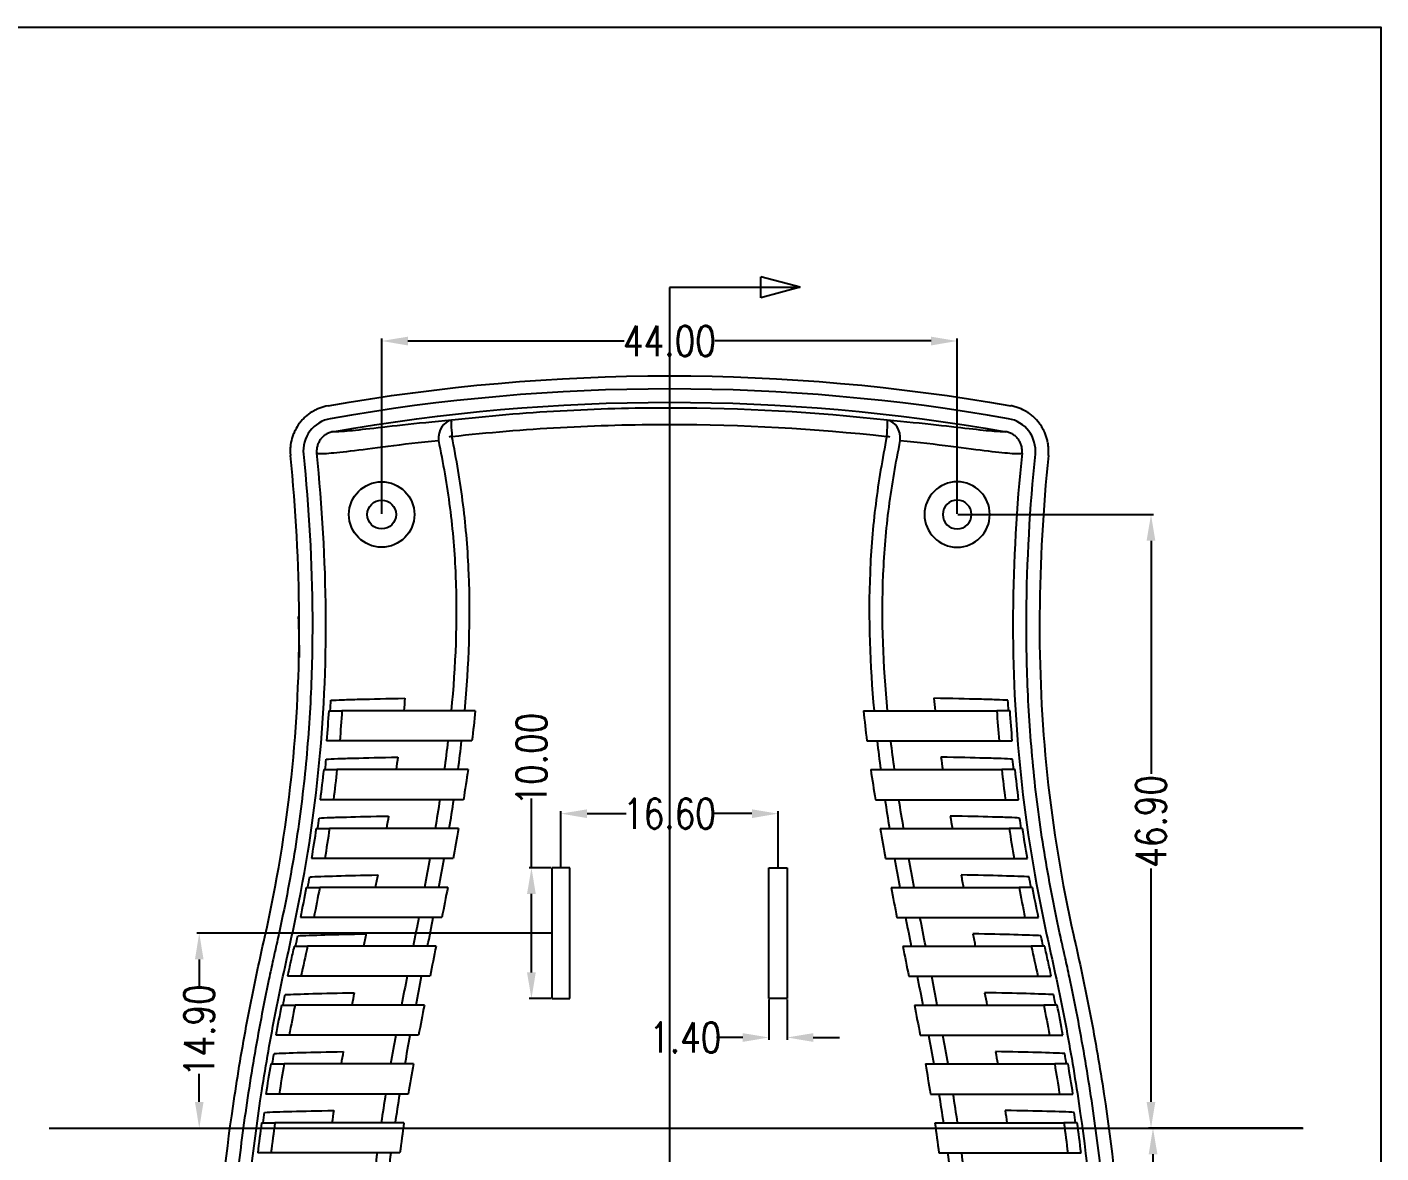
# Model space of a CAD drawing. Header units: inches. Extents: x 259 to 852, y 525 to 700.
# Drawn here: x 438 to 541.6, y 614.1 to 700.2 of the extents above; entities that cross this region are included whole.
import ezdxf
from ezdxf.lldxf.tags import DXFTag

# ---------------------------------------------------------------- set-up
doc = ezdxf.new("R2010")
doc.units = ezdxf.units.IN
doc.layers.add('13', color=7, linetype='Continuous')
doc.layers.add('9', color=7, linetype='Continuous')
doc.styles.get("Standard").update_dxf_attribs({"font": 'txt.shx', "width": 0.8})
tags = doc.linetypes.add('PHANTOM', pattern=[50.5, 18, -6.5, 6.5, -6.5, 6.5, -6.5]).pattern_tags.tags
tags[14:15] = [DXFTag(74, 4), DXFTag(75, 0), DXFTag(340, '0'), DXFTag(46, 0.0), DXFTag(50, 0.0), DXFTag(44, 0.0), DXFTag(45, 0.0)]
tags[12:13] = [DXFTag(74, 4), DXFTag(75, 0), DXFTag(340, '0'), DXFTag(46, 0.0), DXFTag(50, 0.0), DXFTag(44, 0.0), DXFTag(45, 0.0)]
tags[10:11] = [DXFTag(74, 4), DXFTag(75, 0), DXFTag(340, '0'), DXFTag(46, 0.0), DXFTag(50, 0.0), DXFTag(44, 0.0), DXFTag(45, 0.0)]
tags[8:9] = [DXFTag(74, 4), DXFTag(75, 0), DXFTag(340, '0'), DXFTag(46, 0.0), DXFTag(50, 0.0), DXFTag(44, 0.0), DXFTag(45, 0.0)]
tags[6:7] = [DXFTag(74, 4), DXFTag(75, 0), DXFTag(340, '0'), DXFTag(46, 0.0), DXFTag(50, 0.0), DXFTag(44, 0.0), DXFTag(45, 0.0)]
tags[4:5] = [DXFTag(74, 4), DXFTag(75, 0), DXFTag(340, '0'), DXFTag(46, 0.0), DXFTag(50, 0.0), DXFTag(44, 0.0), DXFTag(45, 0.0)]
doc.dimstyles.get("Standard").update_dxf_attribs({"dimtxt": 2.3, "dimasz": 2, "dimexe": 0.18, "dimexo": 0.0625, "dimgap": 0.09, "dimtad": 0, "dimzin": 0, "dimdsep": 46, "dimtxsty": 'Standard', "dimcen": 0.09, "dimclrd": 4, "dimclre": 4, "dimclrt": 3, "dimadec": 0, "dimazin": 0, "dimtfac": 1, "dimtofl": 0, "dimtmove": 0, "dimatfit": 3, "dimfxl": 0, "dimtolj": 1, "dimtzin": 0, "dimarcsym": 0})

# ---------------------------------------------------------------- blocks, each defined once
blk = doc.blocks.new('ASSORTED_DRAFT1')
at = {"color": 13}
for p, q in [((578.26, 686.87), (575.26, 687.67)), ((575.26, 686.06), (575.26, 687.67)), ((578.26, 686.87), (575.26, 686.06))]:
    blk.add_line(p, q, dxfattribs=at)
blk = doc.blocks.new('*D17')
at = {"color": 4, "lineweight": -2}
for p, q in [((465.16, 663.01), (465.16, 676.39)), ((467.16, 676.21), (483.69, 676.21)), ((507.16, 676.21), (490.62, 676.21)), ((509.16, 663.01), (509.16, 676.39))]:
    blk.add_line(p, q, dxfattribs=at)
at = {"color": 4}
for points in [[(467.16, 676.54), (467.16, 675.87), (465.16, 676.21)], [(507.16, 676.54), (507.16, 675.87), (509.16, 676.21)]]:
    blk.add_solid(points, dxfattribs=at)
at = {"layer": 'Defpoints', "color": 0}
for p in [(509.16, 676.21), (465.16, 662.94), (509.16, 662.94)]:
    blk.add_point(p, dxfattribs=at)
at = {"color": 3, "insert": (487.16, 676.21), "char_height": 2.3, "attachment_point": 5}
blk.add_mtext('\\A1;44.00', dxfattribs=at)
blk = doc.blocks.new('*D18')
at = {"color": 4, "lineweight": -2}
for p, q in [((509.22, 662.94), (524.16, 662.94)), ((523.98, 660.94), (523.98, 643.11)), ((523.98, 618.04), (523.98, 635.88)), ((535.56, 616.04), (523.8, 616.04))]:
    blk.add_line(p, q, dxfattribs=at)
at = {"color": 4}
for points in [[(523.64, 660.94), (524.31, 660.94), (523.98, 662.94)], [(523.64, 618.04), (524.31, 618.04), (523.98, 616.04)]]:
    blk.add_solid(points, dxfattribs=at)
at = {"layer": 'Defpoints', "color": 0}
for p in [(509.16, 662.94), (523.98, 616.04), (535.62, 616.04)]:
    blk.add_point(p, dxfattribs=at)
at = {"color": 3, "insert": (523.98, 639.49), "char_height": 2.3, "attachment_point": 5, "rotation": 90}
blk.add_mtext('\\A1;46.90', dxfattribs=at)
blk = doc.blocks.new('*D19')
at = {"color": 4, "lineweight": -2}
for p, q in [((531.6, 616.04), (523.95, 616.04)), ((524.13, 614.04), (524.13, 608.01)), ((524.13, 595.04), (524.13, 601.08)), ((509.22, 593.04), (524.31, 593.04))]:
    blk.add_line(p, q, dxfattribs=at)
at = {"color": 4}
for points in [[(523.8, 614.04), (524.47, 614.04), (524.13, 616.04)], [(523.8, 595.04), (524.47, 595.04), (524.13, 593.04)]]:
    blk.add_solid(points, dxfattribs=at)
at = {"layer": 'Defpoints', "color": 0}
for p in [(531.66, 616.04), (509.16, 593.04), (524.13, 593.04)]:
    blk.add_point(p, dxfattribs=at)
at = {"color": 3, "insert": (524.13, 604.54), "char_height": 2.3, "attachment_point": 5, "rotation": 90}
blk.add_mtext('\\A1;23.00', dxfattribs=at)
blk = doc.blocks.new('*D20')
at = {"color": 4, "lineweight": -2}
for p, q in [((478.09, 630.94), (451.03, 630.94)), ((451.21, 628.94), (451.21, 626.8)), ((451.21, 618.04), (451.21, 620.18)), ((439.8, 616.04), (451.39, 616.04))]:
    blk.add_line(p, q, dxfattribs=at)
at = {"color": 4}
for points in [[(450.88, 628.94), (451.54, 628.94), (451.21, 630.94)], [(450.88, 618.04), (451.54, 618.04), (451.21, 616.04)]]:
    blk.add_solid(points, dxfattribs=at)
at = {"layer": 'Defpoints', "color": 0}
for p in [(451.21, 630.94), (478.16, 630.94), (439.74, 616.04)]:
    blk.add_point(p, dxfattribs=at)
at = {"color": 3, "insert": (451.21, 623.49), "char_height": 2.3, "attachment_point": 5, "rotation": 90}
blk.add_mtext('\\A1;14.90', dxfattribs=at)
blk = doc.blocks.new('*D21')
at = {"color": 4, "lineweight": -2}
for p, q in [((476.61, 635.94), (476.61, 641.24)), ((478.09, 635.94), (476.43, 635.94)), ((476.61, 627.94), (476.61, 633.94)), ((478.09, 625.94), (476.43, 625.94))]:
    blk.add_line(p, q, dxfattribs=at)
at = {"color": 4}
for points in [[(476.27, 633.94), (476.94, 633.94), (476.61, 635.94)], [(476.27, 627.94), (476.94, 627.94), (476.61, 625.94)]]:
    blk.add_solid(points, dxfattribs=at)
at = {"layer": 'Defpoints', "color": 0}
for p in [(476.61, 635.94), (478.16, 635.94), (478.16, 625.94)]:
    blk.add_point(p, dxfattribs=at)
at = {"color": 3, "insert": (476.61, 644.24), "char_height": 2.3, "attachment_point": 5, "rotation": 90}
blk.add_mtext('\\A1;10.00', dxfattribs=at)
blk = doc.blocks.new('*D22')
at = {"color": 4, "lineweight": -2}
for p, q in [((478.86, 636.01), (478.86, 640.26)), ((480.86, 640.08), (483.85, 640.08)), ((493.46, 640.08), (490.47, 640.08)), ((495.46, 636.01), (495.46, 640.26))]:
    blk.add_line(p, q, dxfattribs=at)
at = {"color": 4}
for points in [[(480.86, 640.41), (480.86, 639.74), (478.86, 640.08)], [(493.46, 640.41), (493.46, 639.74), (495.46, 640.08)]]:
    blk.add_solid(points, dxfattribs=at)
at = {"layer": 'Defpoints', "color": 0}
for p in [(495.46, 640.08), (478.86, 635.94), (495.46, 635.94)]:
    blk.add_point(p, dxfattribs=at)
at = {"color": 3, "insert": (487.16, 640.08), "char_height": 2.3, "attachment_point": 5}
blk.add_mtext('\\A1;16.60', dxfattribs=at)
blk = doc.blocks.new('*D23')
at = {"color": 4, "lineweight": -2}
for p, q in [((494.76, 625.88), (494.76, 622.79)), ((496.16, 625.88), (496.16, 622.79)), ((492.76, 622.97), (490.76, 622.97)), ((498.16, 622.97), (500.16, 622.97))]:
    blk.add_line(p, q, dxfattribs=at)
at = {"color": 4}
for points in [[(492.76, 623.3), (492.76, 622.63), (494.76, 622.97)], [(498.16, 623.3), (498.16, 622.63), (496.16, 622.97)]]:
    blk.add_solid(points, dxfattribs=at)
at = {"layer": 'Defpoints', "color": 0}
for p in [(494.76, 625.94), (496.16, 625.94), (494.76, 622.97)]:
    blk.add_point(p, dxfattribs=at)
at = {"color": 3, "insert": (488.37, 622.97), "char_height": 2.3, "attachment_point": 5}
blk.add_mtext('\\A1;1.40', dxfattribs=at)

msp = doc.modelspace()

# ---------------------------------------------------------------- linework, layer by layer
msp.add_lwpolyline([(258.843, 700.206), (541.558, 700.206), (541.558, 533.892), (258.843, 533.892)], close=True)
at = {"layer": '13', "color": 7}
for p, q in [((461.111, 647.945), (462.123, 647.945)), ((513.201, 647.945), (512.19, 647.945)), ((461.95, 645.645), (460.937, 645.645)), ((512.362, 645.645), (513.375, 645.645)), ((460.724, 643.445), (461.739, 643.445)), ((513.589, 643.445), (512.574, 643.445)), ((461.47, 641.145), (460.453, 641.145)), ((512.842, 641.145), (513.859, 641.145)), ((460.15, 638.945), (461.169, 638.945)), ((514.163, 638.945), (513.143, 638.945)), ((460.809, 636.645), (459.786, 636.645)), ((513.504, 636.645), (514.526, 636.645)), ((478.156, 635.945), (478.156, 625.945)), ((479.556, 635.945), (478.156, 635.945)), ((479.556, 625.945), (479.556, 635.945)), ((494.756, 625.945), (494.756, 635.945)), ((494.756, 635.945), (496.156, 635.945)), ((496.156, 635.945), (496.156, 625.945)), ((459.395, 634.445), (460.421, 634.445)), ((514.918, 634.445), (513.892, 634.445)), ((459.969, 632.145), (458.939, 632.145)), ((514.343, 632.145), (515.373, 632.145)), ((458.462, 629.945), (459.495, 629.945)), ((515.851, 629.945), (514.817, 629.945)), ((458.987, 627.645), (457.956, 627.645)), ((515.325, 627.645), (516.357, 627.645)), ((457.504, 625.445), (458.533, 625.445)), ((478.156, 625.945), (479.556, 625.945)), ((496.156, 625.945), (494.756, 625.945)), ((516.808, 625.445), (515.779, 625.445)), ((458.091, 623.145), (457.064, 623.145)), ((516.222, 623.145), (517.248, 623.145)), ((456.674, 620.945), (457.698, 620.945)), ((517.638, 620.945), (516.614, 620.945)), ((457.323, 618.645), (456.302, 618.645)), ((516.989, 618.645), (518.011, 618.645)), ((455.979, 616.445), (456.999, 616.445)), ((518.333, 616.445), (517.314, 616.445)), ((456.695, 614.145), (455.678, 614.145)), ((517.617, 614.145), (518.634, 614.145))]:
    msp.add_line(p, q, dxfattribs=at)
for radius in [2.5, 1.1]:
    msp.add_circle((465.156, 662.945), radius, dxfattribs=at)
at = {"layer": '13', "color": 7, "extrusion": (0, 0, -1)}
for radius in [2.5, 1.1]:
    msp.add_circle((-509.156, 662.945), radius, dxfattribs=at)
for radius, start, end in [(150, 79.97932, 100.02068), (147.982, 79.98596, 100.01404)]:
    msp.add_arc((-487.156, 523.545), radius, start, end, dxfattribs=at)
at = {"layer": '13', "color": 7}
msp.add_arc((487.156, 523.545), 149, 79.97932, 100.02068, dxfattribs=at)
for centre, major_axis, ratio, start_param, end_param in [((470.68, 668.665), (-0.136, 1.494), 0.7866293, 0.0359325, 1.5431882), ((470.68, 668.665), (0.167, -1.491), 0.0803657, 3.3561396, 4.69809), ((503.632, 668.665), (0.167, 1.491), 0.0803657, 4.726688, 6.0686384), ((503.632, 668.665), (-0.136, -1.494), 0.7866293, 1.5984044, 3.1056602), ((470.68, 668.665), (1.473, 0.285), 0.1813067, 1.5825939, 1.7921131), ((503.632, 668.665), (1.473, -0.285), 0.1813067, 1.3494795, 1.5589988)]:
    msp.add_ellipse(centre, major_axis=major_axis, ratio=ratio, start_param=start_param, end_param=end_param, dxfattribs=at)
for points, knots in [([(461.056, 671.256), (460.839, 671.218), (460.629, 671.16), (460.325, 671.045), (460.225, 671.002), (460.029, 670.906), (459.933, 670.853), (459.653, 670.682), (459.479, 670.552), (459.237, 670.333), (459.16, 670.257), (459.012, 670.095), (458.941, 670.01), (458.744, 669.75), (458.629, 669.566), (458.484, 669.273), (458.439, 669.173), (458.36, 668.968), (458.326, 668.865), (458.237, 668.551), (458.198, 668.338), (458.169, 668.011), (458.164, 667.901), (458.166, 667.681), (458.171, 667.572), (458.182, 667.462)], [0, 0, 0, 0, 0.125, 0.125, 0.1875, 0.1875, 0.25, 0.25, 0.375, 0.375, 0.4375, 0.4375, 0.5, 0.5, 0.625, 0.625, 0.6875, 0.6875, 0.75, 0.75, 0.875, 0.875, 0.9375, 0.9375, 1, 1, 1, 1]), ([(503.801, 670.155), (498.279, 670.775), (492.731, 671.086), (485.764, 671.086), (484.371, 671.066), (481.59, 670.988), (480.201, 670.93), (476.04, 670.697), (473.272, 670.465), (470.511, 670.155)], [0, 0, 0, 0, 0.5, 0.5, 0.625, 0.625, 0.75, 0.75, 1, 1, 1, 1]), ([(516.13, 667.462), (516.152, 667.681), (516.153, 667.899), (516.125, 668.223), (516.11, 668.33), (516.071, 668.545), (516.046, 668.653), (515.957, 668.969), (515.879, 669.171), (515.734, 669.463), (515.682, 669.558), (515.566, 669.745), (515.504, 669.835), (515.307, 670.096), (515.16, 670.256), (514.918, 670.475), (514.834, 670.545), (514.658, 670.677), (514.568, 670.738), (514.29, 670.908), (514.095, 671.004), (513.789, 671.12), (513.684, 671.155), (513.472, 671.213), (513.365, 671.237), (513.257, 671.256)], [0, 0, 0, 0, 0.125, 0.125, 0.1875, 0.1875, 0.25, 0.25, 0.375, 0.375, 0.4375, 0.4375, 0.5, 0.5, 0.625, 0.625, 0.6875, 0.6875, 0.75, 0.75, 0.875, 0.875, 0.9375, 0.9375, 1, 1, 1, 1]), ([(470.511, 670.155), (469.122, 670.029), (467.854, 669.897), (465.656, 669.657), (464.72, 669.55), (463.177, 669.379), (462.583, 669.317), (461.737, 669.249), (461.493, 669.245), (461.424, 669.272)], [0, 0, 0, 0, 0.25, 0.25, 0.5, 0.5, 0.75, 0.75, 1, 1, 1, 1]), ([(470.533, 668.913), (473.29, 669.22), (476.055, 669.45), (480.211, 669.68), (481.598, 669.738), (484.375, 669.815), (485.766, 669.834), (492.724, 669.834), (498.264, 669.526), (503.779, 668.913)], [0, 0, 0, 0, 0.25, 0.25, 0.375, 0.375, 0.5, 0.5, 1, 1, 1, 1]), ([(512.889, 669.272), (512.82, 669.245), (512.575, 669.249), (511.729, 669.317), (511.135, 669.379), (509.593, 669.55), (508.656, 669.657), (506.458, 669.897), (505.19, 670.029), (503.801, 670.155)], [0, 0, 0, 0, 0.25, 0.25, 0.5, 0.5, 0.75, 0.75, 1, 1, 1, 1]), ([(461.424, 669.272), (461.331, 669.256), (461.241, 669.231), (461.11, 669.182), (461.067, 669.163), (460.983, 669.122), (460.941, 669.099), (460.821, 669.025), (460.746, 668.969), (460.608, 668.844), (460.544, 668.774), (460.431, 668.625), (460.382, 668.545), (460.299, 668.378), (460.265, 668.289), (460.215, 668.109), (460.198, 668.017), (460.182, 667.83), (460.183, 667.735), (460.193, 667.641)], [0, 0, 0, 0, 0.125, 0.125, 0.1875, 0.1875, 0.25, 0.25, 0.375, 0.375, 0.5, 0.5, 0.625, 0.625, 0.75, 0.75, 0.875, 0.875, 1, 1, 1, 1]), ([(471.509, 647.945), (471.829, 651.421), (471.963, 654.909), (471.749, 660.171), (471.608, 661.936), (471.173, 665.446), (470.871, 667.182), (470.533, 668.913)], [0, 0, 0, 0, 0.5, 0.5, 0.75, 0.75, 1, 1, 1, 1]), ([(503.779, 668.913), (503.444, 667.195), (503.144, 665.474), (502.712, 662.006), (502.569, 660.26), (502.348, 654.988), (502.482, 651.44), (502.804, 647.945)], [0, 0, 0, 0, 0.25, 0.25, 0.5, 0.5, 1, 1, 1, 1]), ([(514.12, 667.641), (514.13, 667.735), (514.13, 667.829), (514.119, 667.968), (514.113, 668.014), (514.096, 668.106), (514.086, 668.153), (514.048, 668.288), (514.014, 668.376), (513.932, 668.543), (513.882, 668.624), (513.769, 668.773), (513.706, 668.842), (513.568, 668.968), (513.492, 669.025), (513.333, 669.123), (513.249, 669.164), (513.073, 669.231), (512.982, 669.256), (512.889, 669.272)], [0, 0, 0, 0, 0.125, 0.125, 0.1875, 0.1875, 0.25, 0.25, 0.375, 0.375, 0.5, 0.5, 0.625, 0.625, 0.75, 0.75, 0.875, 0.875, 1, 1, 1, 1]), ([(460.193, 667.641), (460.264, 667.599), (460.515, 667.588), (461.38, 667.652), (461.989, 667.706), (463.566, 667.896), (464.523, 668.024), (466.773, 668.317), (468.073, 668.484), (469.501, 668.611)], [0, 0, 0, 0, 0.25, 0.25, 0.5, 0.5, 0.75, 0.75, 1, 1, 1, 1]), ([(469.501, 668.611), (469.841, 666.905), (470.149, 665.195), (470.593, 661.735), (470.736, 659.994), (470.949, 654.807), (470.803, 651.37), (470.472, 647.945)], [0, 0, 0, 0, 0.25, 0.25, 0.5, 0.5, 1, 1, 1, 1]), ([(503.84, 647.945), (503.508, 651.391), (503.362, 654.892), (503.583, 660.091), (503.728, 661.812), (504.169, 665.227), (504.474, 666.92), (504.811, 668.611)], [0, 0, 0, 0, 0.5, 0.5, 0.75, 0.75, 1, 1, 1, 1]), ([(504.811, 668.611), (506.24, 668.484), (507.539, 668.317), (509.789, 668.024), (510.746, 667.896), (512.323, 667.706), (512.932, 667.652), (513.798, 667.588), (514.048, 667.599), (514.12, 667.641)], [0, 0, 0, 0, 0.25, 0.25, 0.5, 0.5, 0.75, 0.75, 1, 1, 1, 1]), ([(454.242, 569.284), (452.91, 577.423), (452.211, 585.719), (452.108, 602.17), (452.69, 610.353), (454.218, 620.529), (454.564, 622.562), (455.334, 626.621), (455.773, 628.648), (457.133, 634.725), (457.814, 638.788), (459.126, 651.016), (459.005, 659.221), (458.182, 667.462)], [0, 0, 0, 0, 0.25, 0.25, 0.5, 0.5, 0.5625, 0.5625, 0.625, 0.625, 0.75, 0.75, 1, 1, 1, 1]), ([(459.177, 667.562), (459.591, 663.413), (459.953, 657.202), (459.784, 648.936), (459.305, 642.752), (458.61, 637.624), (457.86, 633.514), (457.319, 630.958), (456.862, 628.937), (456.421, 626.926), (455.723, 623.398), (454.86, 618.348), (454.07, 612.273), (453.331, 604.153), (453, 593.968), (453.556, 581.644), (454.567, 573.489), (455.229, 569.446)], [0, 0, 0, 0, 0.125, 0.1875, 0.25, 0.3125, 0.34375, 0.375, 0.390625, 0.40625, 0.4375, 0.5, 0.5625, 0.625, 0.75, 0.875, 1, 1, 1, 1]), ([(456.231, 569.604), (454.908, 577.757), (454.216, 585.959), (454.149, 598.338), (454.29, 602.487), (454.899, 610.72), (455.366, 614.813), (456.311, 620.919), (456.667, 622.948), (457.456, 626.996), (457.915, 629.011), (459.24, 635.063), (459.89, 639.129), (461.159, 651.319), (461.039, 659.471), (460.193, 667.641)], [0, 0, 0, 0, 0.25, 0.25, 0.375, 0.375, 0.5, 0.5, 0.5625, 0.5625, 0.625, 0.625, 0.75, 0.75, 1, 1, 1, 1]), ([(514.12, 667.641), (513.265, 659.395), (513.156, 651.19), (514.446, 638.963), (515.103, 634.9), (516.441, 628.825), (516.897, 626.801), (517.682, 622.746), (518.035, 620.717), (519.594, 610.56), (520.185, 602.405), (520.119, 590.128), (519.937, 586.029), (519.251, 577.814), (518.745, 573.693), (518.081, 569.604)], [0, 0, 0, 0, 0.25, 0.25, 0.375, 0.375, 0.4375, 0.4375, 0.5, 0.5, 0.75, 0.75, 0.875, 0.875, 1, 1, 1, 1]), ([(519.083, 569.446), (519.746, 573.492), (520.754, 581.624), (521.315, 594.004), (520.975, 604.272), (520.226, 612.425), (519.428, 618.511), (518.561, 623.557), (517.859, 627.083), (517.418, 629.083), (516.729, 632.118), (515.828, 636.729), (514.988, 642.912), (514.52, 649.111), (514.365, 657.343), (514.728, 663.479), (515.135, 667.562)], [0, 0, 0, 0, 0.125, 0.25, 0.375, 0.4375, 0.5, 0.5625, 0.59375, 0.609375, 0.625, 0.6875, 0.75, 0.8125, 0.875, 1, 1, 1, 1]), ([(516.13, 667.462), (515.321, 659.353), (515.178, 651.21), (516.478, 638.925), (517.152, 634.858), (518.504, 628.799), (518.947, 626.778), (519.72, 622.724), (520.068, 620.692), (521.607, 610.508), (522.203, 602.286), (522.129, 589.839), (521.94, 585.686), (521.244, 577.45), (520.737, 573.356), (520.07, 569.284)], [0, 0, 0, 0, 0.25, 0.25, 0.375, 0.375, 0.4375, 0.4375, 0.5, 0.5, 0.75, 0.75, 0.875, 0.875, 1, 1, 1, 1]), ([(461.275, 648.745), (461.508, 648.758), (461.801, 648.771), (462.549, 648.797), (462.99, 648.81), (464.425, 648.848), (465.544, 648.873), (466.938, 648.897)], [0, 0, 0, 0, 0.25, 0.25, 0.5, 0.5, 1, 1, 1, 1]), ([(513.037, 648.745), (512.805, 648.758), (512.512, 648.771), (511.764, 648.797), (511.322, 648.81), (509.888, 648.848), (508.769, 648.873), (507.374, 648.897)], [0, 0, 0, 0, 0.25, 0.25, 0.5, 0.5, 1, 1, 1, 1]), ([(472.316, 647.945), (469.266, 647.945), (467.28, 647.945), (464.835, 647.945), (464.116, 647.945), (462.887, 647.945), (462.437, 647.945), (462.123, 647.945)], [0, 0, 0, 0, 0.5, 0.5, 0.75, 0.75, 1, 1, 1, 1]), ([(501.997, 647.945), (505.046, 647.945), (507.032, 647.945), (509.477, 647.945), (510.197, 647.945), (511.425, 647.945), (511.876, 647.945), (512.19, 647.945)], [0, 0, 0, 0, 0.5, 0.5, 0.75, 0.75, 1, 1, 1, 1]), ([(472.054, 645.645), (470.558, 645.645), (469.295, 645.645), (467.159, 645.645), (466.257, 645.645), (464.638, 645.645), (463.928, 645.645), (462.71, 645.645), (462.261, 645.645), (461.95, 645.645)], [0, 0, 0, 0, 0.25, 0.25, 0.5, 0.5, 0.75, 0.75, 1, 1, 1, 1]), ([(502.258, 645.645), (503.754, 645.645), (505.017, 645.645), (507.153, 645.645), (508.056, 645.645), (509.675, 645.645), (510.385, 645.645), (511.602, 645.645), (512.052, 645.645), (512.362, 645.645)], [0, 0, 0, 0, 0.25, 0.25, 0.5, 0.5, 0.75, 0.75, 1, 1, 1, 1]), ([(460.92, 644.245), (461.146, 644.258), (461.433, 644.271), (462.16, 644.297), (462.59, 644.31), (463.982, 644.348), (465.063, 644.373), (466.396, 644.397)], [0, 0, 0, 0, 0.25, 0.25, 0.5, 0.5, 1, 1, 1, 1]), ([(513.393, 644.245), (513.166, 644.258), (512.879, 644.271), (512.152, 644.297), (511.723, 644.31), (510.33, 644.348), (509.249, 644.373), (507.916, 644.397)], [0, 0, 0, 0, 0.25, 0.25, 0.5, 0.5, 1, 1, 1, 1]), ([(471.758, 643.445), (468.78, 643.445), (466.826, 643.445), (464.427, 643.445), (463.715, 643.445), (462.499, 643.445), (462.047, 643.445), (461.739, 643.445)], [0, 0, 0, 0, 0.5, 0.5, 0.75, 0.75, 1, 1, 1, 1]), ([(502.554, 643.445), (505.532, 643.445), (507.486, 643.445), (509.886, 643.445), (510.597, 643.445), (511.814, 643.445), (512.265, 643.445), (512.574, 643.445)], [0, 0, 0, 0, 0.5, 0.5, 0.75, 0.75, 1, 1, 1, 1]), ([(471.408, 641.145), (468.49, 641.145), (466.531, 641.145), (464.138, 641.145), (463.434, 641.145), (462.228, 641.145), (461.776, 641.145), (461.47, 641.145)], [0, 0, 0, 0, 0.5, 0.5, 0.75, 0.75, 1, 1, 1, 1]), ([(502.905, 641.145), (505.823, 641.145), (507.781, 641.145), (510.174, 641.145), (510.879, 641.145), (512.085, 641.145), (512.537, 641.145), (512.842, 641.145)], [0, 0, 0, 0, 0.5, 0.5, 0.75, 0.75, 1, 1, 1, 1]), ([(460.376, 639.745), (460.598, 639.758), (460.882, 639.771), (461.59, 639.796), (462.008, 639.809), (463.362, 639.847), (464.405, 639.871), (465.684, 639.895)], [0, 0, 0, 0, 0.25, 0.25, 0.5, 0.5, 1, 1, 1, 1]), ([(513.936, 639.745), (513.714, 639.758), (513.431, 639.771), (512.722, 639.796), (512.305, 639.809), (510.951, 639.847), (509.907, 639.871), (508.629, 639.895)], [0, 0, 0, 0, 0.25, 0.25, 0.5, 0.5, 1, 1, 1, 1]), ([(471.04, 638.945), (468.155, 638.945), (466.21, 638.945), (463.84, 638.945), (463.133, 638.945), (461.928, 638.945), (461.473, 638.945), (461.169, 638.945)], [0, 0, 0, 0, 0.5, 0.5, 0.75, 0.75, 1, 1, 1, 1]), ([(503.273, 638.945), (506.157, 638.945), (508.103, 638.945), (510.472, 638.945), (511.179, 638.945), (512.384, 638.945), (512.84, 638.945), (513.143, 638.945)], [0, 0, 0, 0, 0.5, 0.5, 0.75, 0.75, 1, 1, 1, 1]), ([(470.627, 636.645), (469.243, 636.645), (468.037, 636.645), (465.948, 636.645), (465.061, 636.645), (462.675, 636.645), (461.411, 636.645), (460.809, 636.645)], [0, 0, 0, 0, 0.25, 0.25, 0.5, 0.5, 1, 1, 1, 1]), ([(503.686, 636.645), (505.07, 636.645), (506.275, 636.645), (508.364, 636.645), (509.252, 636.645), (511.637, 636.645), (512.901, 636.645), (513.504, 636.645)], [0, 0, 0, 0, 0.25, 0.25, 0.5, 0.5, 1, 1, 1, 1]), ([(459.653, 635.245), (460.094, 635.271), (460.825, 635.296), (462.597, 635.345), (463.617, 635.37), (464.854, 635.393)], [0, 0, 0, 0, 0.5, 0.5, 1, 1, 1, 1]), ([(514.66, 635.245), (514.218, 635.271), (513.487, 635.296), (511.715, 635.345), (510.696, 635.37), (509.458, 635.393)], [0, 0, 0, 0, 0.5, 0.5, 1, 1, 1, 1]), ([(470.211, 634.445), (468.816, 634.445), (467.612, 634.445), (465.54, 634.445), (464.671, 634.445), (462.308, 634.445), (461.025, 634.445), (460.421, 634.445)], [0, 0, 0, 0, 0.25, 0.25, 0.5, 0.5, 1, 1, 1, 1]), ([(504.102, 634.445), (505.496, 634.445), (506.7, 634.445), (508.772, 634.445), (509.641, 634.445), (512.005, 634.445), (513.288, 634.445), (513.892, 634.445)], [0, 0, 0, 0, 0.25, 0.25, 0.5, 0.5, 1, 1, 1, 1]), ([(469.759, 632.145), (468.421, 632.145), (467.228, 632.145), (465.144, 632.145), (464.255, 632.145), (461.857, 632.145), (460.575, 632.145), (459.969, 632.145)], [0, 0, 0, 0, 0.25, 0.25, 0.5, 0.5, 1, 1, 1, 1]), ([(504.553, 632.145), (505.891, 632.145), (507.084, 632.145), (509.169, 632.145), (510.058, 632.145), (512.455, 632.145), (513.737, 632.145), (514.343, 632.145)], [0, 0, 0, 0, 0.25, 0.25, 0.5, 0.5, 1, 1, 1, 1]), ([(458.752, 630.745), (459.201, 630.77), (459.938, 630.795), (461.71, 630.844), (462.731, 630.869), (463.958, 630.892)], [0, 0, 0, 0, 0.5, 0.5, 1, 1, 1, 1]), ([(515.561, 630.745), (515.112, 630.77), (514.375, 630.795), (512.602, 630.844), (511.581, 630.869), (510.355, 630.892)], [0, 0, 0, 0, 0.5, 0.5, 1, 1, 1, 1]), ([(458.462, 629.945), (458.376, 629.562), (458.29, 629.179), (458.121, 628.412), (458.038, 628.029), (457.956, 627.645)], [0, 0, 0, 0, 0.5, 0.5, 1, 1, 1, 1]), ([(469.317, 629.945), (467.96, 629.945), (466.758, 629.945), (464.678, 629.945), (463.804, 629.945), (462.212, 629.945), (461.497, 629.945), (460.284, 629.945), (459.803, 629.945), (459.495, 629.945)], [0, 0, 0, 0, 0.25, 0.25, 0.5, 0.5, 0.75, 0.75, 1, 1, 1, 1]), ([(504.996, 629.945), (506.352, 629.945), (507.555, 629.945), (509.634, 629.945), (510.509, 629.945), (512.1, 629.945), (512.816, 629.945), (514.029, 629.945), (514.51, 629.945), (514.817, 629.945)], [0, 0, 0, 0, 0.25, 0.25, 0.5, 0.5, 0.75, 0.75, 1, 1, 1, 1]), ([(516.357, 627.645), (516.275, 628.029), (516.191, 628.412), (516.022, 629.179), (515.936, 629.562), (515.851, 629.945)], [0, 0, 0, 0, 0.5, 0.5, 1, 1, 1, 1]), ([(468.854, 627.645), (467.543, 627.645), (466.351, 627.645), (464.261, 627.645), (463.371, 627.645), (461.744, 627.645), (461.018, 627.645), (459.792, 627.645), (459.3, 627.645), (458.987, 627.645)], [0, 0, 0, 0, 0.25, 0.25, 0.5, 0.5, 0.75, 0.75, 1, 1, 1, 1]), ([(505.459, 627.645), (506.769, 627.645), (507.961, 627.645), (510.051, 627.645), (510.941, 627.645), (512.569, 627.645), (513.294, 627.645), (514.52, 627.645), (515.012, 627.645), (515.325, 627.645)], [0, 0, 0, 0, 0.25, 0.25, 0.5, 0.5, 0.75, 0.75, 1, 1, 1, 1]), ([(457.781, 626.245), (458.24, 626.27), (458.988, 626.295), (460.781, 626.344), (461.819, 626.367), (463.06, 626.391)], [0, 0, 0, 0, 0.5, 0.5, 1, 1, 1, 1]), ([(516.531, 626.245), (516.072, 626.27), (515.324, 626.295), (513.531, 626.344), (512.493, 626.367), (511.253, 626.391)], [0, 0, 0, 0, 0.5, 0.5, 1, 1, 1, 1]), ([(468.421, 625.445), (467.095, 625.445), (465.89, 625.445), (463.795, 625.445), (462.911, 625.445), (461.298, 625.445), (460.572, 625.445), (459.346, 625.445), (458.848, 625.445), (458.533, 625.445)], [0, 0, 0, 0, 0.25, 0.25, 0.5, 0.5, 0.75, 0.75, 1, 1, 1, 1]), ([(505.891, 625.445), (507.217, 625.445), (508.422, 625.445), (510.518, 625.445), (511.401, 625.445), (513.015, 625.445), (513.741, 625.445), (514.967, 625.445), (515.465, 625.445), (515.779, 625.445)], [0, 0, 0, 0, 0.25, 0.25, 0.5, 0.5, 0.75, 0.75, 1, 1, 1, 1]), ([(467.983, 623.145), (466.682, 623.145), (465.482, 623.145), (463.38, 623.145), (462.486, 623.145), (460.853, 623.145), (460.126, 623.145), (458.904, 623.145), (458.404, 623.145), (458.091, 623.145)], [0, 0, 0, 0, 0.25, 0.25, 0.5, 0.5, 0.75, 0.75, 1, 1, 1, 1]), ([(506.33, 623.145), (507.63, 623.145), (508.831, 623.145), (510.933, 623.145), (511.826, 623.145), (513.46, 623.145), (514.186, 623.145), (515.409, 623.145), (515.908, 623.145), (516.222, 623.145)], [0, 0, 0, 0, 0.25, 0.25, 0.5, 0.5, 0.75, 0.75, 1, 1, 1, 1]), ([(456.931, 621.745), (457.391, 621.77), (458.138, 621.794), (459.932, 621.842), (460.977, 621.866), (462.219, 621.889)], [0, 0, 0, 0, 0.5, 0.5, 1, 1, 1, 1]), ([(517.382, 621.745), (516.922, 621.77), (516.174, 621.794), (514.38, 621.842), (513.335, 621.866), (512.093, 621.889)], [0, 0, 0, 0, 0.5, 0.5, 1, 1, 1, 1]), ([(467.583, 620.945), (466.283, 620.945), (465.08, 620.945), (462.979, 620.945), (462.091, 620.945), (460.468, 620.945), (459.739, 620.945), (458.515, 620.945), (458.012, 620.945), (457.698, 620.945)], [0, 0, 0, 0, 0.25, 0.25, 0.5, 0.5, 0.75, 0.75, 1, 1, 1, 1]), ([(506.729, 620.945), (508.029, 620.945), (509.233, 620.945), (511.333, 620.945), (512.221, 620.945), (513.845, 620.945), (514.573, 620.945), (515.797, 620.945), (516.3, 620.945), (516.614, 620.945)], [0, 0, 0, 0, 0.25, 0.25, 0.5, 0.5, 0.75, 0.75, 1, 1, 1, 1]), ([(467.196, 618.645), (465.907, 618.645), (464.704, 618.645), (462.597, 618.645), (461.701, 618.645), (460.066, 618.645), (459.341, 618.645), (458.131, 618.645), (457.633, 618.645), (457.323, 618.645)], [0, 0, 0, 0, 0.25, 0.25, 0.5, 0.5, 0.75, 0.75, 1, 1, 1, 1]), ([(507.117, 618.645), (508.405, 618.645), (509.608, 618.645), (511.716, 618.645), (512.611, 618.645), (514.247, 618.645), (514.971, 618.645), (516.182, 618.645), (516.68, 618.645), (516.989, 618.645)], [0, 0, 0, 0, 0.25, 0.25, 0.5, 0.5, 0.75, 0.75, 1, 1, 1, 1]), ([(456.211, 617.245), (456.667, 617.27), (457.406, 617.294), (459.194, 617.341), (460.244, 617.364), (461.489, 617.387)], [0, 0, 0, 0, 0.5, 0.5, 1, 1, 1, 1]), ([(518.101, 617.245), (517.646, 617.27), (516.906, 617.294), (515.118, 617.341), (514.069, 617.364), (512.824, 617.387)], [0, 0, 0, 0, 0.5, 0.5, 1, 1, 1, 1]), ([(466.861, 616.445), (465.576, 616.445), (464.375, 616.445), (462.272, 616.445), (461.379, 616.445), (459.752, 616.445), (459.023, 616.445), (457.809, 616.445), (457.308, 616.445), (456.999, 616.445)], [0, 0, 0, 0, 0.25, 0.25, 0.5, 0.5, 0.75, 0.75, 1, 1, 1, 1]), ([(507.452, 616.445), (508.736, 616.445), (509.937, 616.445), (512.04, 616.445), (512.933, 616.445), (514.561, 616.445), (515.29, 616.445), (516.504, 616.445), (517.004, 616.445), (517.314, 616.445)], [0, 0, 0, 0, 0.25, 0.25, 0.5, 0.5, 0.75, 0.75, 1, 1, 1, 1]), ([(466.549, 614.145), (465.269, 614.145), (464.068, 614.145), (461.956, 614.145), (461.054, 614.145), (459.413, 614.145), (458.69, 614.145), (457.491, 614.145), (457, 614.145), (456.695, 614.145)], [0, 0, 0, 0, 0.25, 0.25, 0.5, 0.5, 0.75, 0.75, 1, 1, 1, 1]), ([(507.764, 614.145), (509.043, 614.145), (510.245, 614.145), (512.357, 614.145), (513.258, 614.145), (514.899, 614.145), (515.623, 614.145), (516.821, 614.145), (517.312, 614.145), (517.617, 614.145)], [0, 0, 0, 0, 0.25, 0.25, 0.5, 0.5, 0.75, 0.75, 1, 1, 1, 1])]:
    msp.add_open_spline(points, degree=3, knots=knots, dxfattribs=at)
for points in [[(461.23, 670.272), (460.617, 670.163), (459.478, 669.468), (459.116, 668.18), (459.177, 667.562)], [(515.135, 667.562), (515.197, 668.181), (514.836, 669.465), (513.695, 670.164), (513.083, 670.272)], [(458.785, 655.145), (458.823, 654.098), (458.843, 653.052), (458.837, 652.006)], [(515.467, 654.823), (515.469, 654.904), (515.472, 654.984), (515.475, 655.065)], [(461.226, 647.945), (461.243, 648.211), (461.26, 648.478), (461.275, 648.745)], [(466.938, 648.897), (466.907, 648.58), (466.875, 648.262), (466.84, 647.945)], [(507.374, 648.897), (507.405, 648.58), (507.438, 648.262), (507.472, 647.945)], [(513.086, 647.945), (513.069, 648.211), (513.053, 648.478), (513.037, 648.745)], [(461.111, 647.945), (461.062, 647.177), (461.003, 646.411), (460.937, 645.645)], [(462.123, 647.945), (462.074, 647.177), (462.016, 646.411), (461.95, 645.645)], [(472.316, 647.945), (472.237, 647.178), (472.15, 646.411), (472.054, 645.645)], [(501.997, 647.945), (502.075, 647.178), (502.163, 646.411), (502.258, 645.645)], [(512.19, 647.945), (512.239, 647.177), (512.297, 646.411), (512.362, 645.645)], [(513.375, 645.645), (513.309, 646.411), (513.251, 647.177), (513.201, 647.945)], [(470.224, 645.645), (470.136, 644.911), (470.041, 644.178), (469.94, 643.445)], [(470.999, 643.445), (471.097, 644.178), (471.187, 644.911), (471.271, 645.645)], [(503.041, 645.645), (503.125, 644.91), (503.216, 644.177), (503.313, 643.445)], [(504.372, 643.445), (504.271, 644.177), (504.176, 644.91), (504.089, 645.645)], [(460.836, 643.445), (460.865, 643.711), (460.893, 643.978), (460.92, 644.245)], [(466.396, 644.397), (466.351, 644.079), (466.305, 643.762), (466.258, 643.445)], [(507.916, 644.397), (507.961, 644.079), (508.008, 643.762), (508.055, 643.445)], [(513.476, 643.445), (513.447, 643.711), (513.42, 643.978), (513.393, 644.245)], [(460.724, 643.445), (460.642, 642.677), (460.551, 641.91), (460.453, 641.145)], [(461.739, 643.445), (461.657, 642.677), (461.568, 641.91), (461.47, 641.145)], [(471.758, 643.445), (471.648, 642.678), (471.531, 641.911), (471.408, 641.145)], [(502.554, 643.445), (502.664, 642.678), (502.782, 641.911), (502.905, 641.145)], [(512.574, 643.445), (512.655, 642.677), (512.745, 641.91), (512.842, 641.145)], [(513.859, 641.145), (513.761, 641.91), (513.671, 642.677), (513.589, 643.445)], [(469.604, 641.145), (469.49, 640.411), (469.371, 639.678), (469.248, 638.945)], [(470.329, 638.945), (470.449, 639.678), (470.564, 640.411), (470.674, 641.145)], [(503.638, 641.145), (503.748, 640.411), (503.864, 639.677), (503.984, 638.945)], [(505.065, 638.945), (504.941, 639.677), (504.822, 640.411), (504.709, 641.145)], [(460.261, 638.945), (460.3, 639.211), (460.339, 639.478), (460.376, 639.745)], [(465.684, 639.895), (465.629, 639.578), (465.573, 639.261), (465.517, 638.945)], [(508.629, 639.895), (508.683, 639.578), (508.739, 639.261), (508.796, 638.945)], [(514.052, 638.945), (514.012, 639.211), (513.974, 639.478), (513.936, 639.745)], [(460.15, 638.945), (460.036, 638.177), (459.915, 637.41), (459.786, 636.645)], [(461.169, 638.945), (461.057, 638.177), (460.937, 637.41), (460.809, 636.645)], [(471.04, 638.945), (470.907, 638.178), (470.769, 637.411), (470.627, 636.645)], [(503.273, 638.945), (503.406, 638.178), (503.544, 637.411), (503.686, 636.645)], [(513.143, 638.945), (513.256, 638.177), (513.376, 637.41), (513.504, 636.645)], [(514.526, 636.645), (514.397, 637.41), (514.276, 638.177), (514.163, 638.945)], [(468.847, 636.645), (468.715, 635.911), (468.579, 635.178), (468.441, 634.445)], [(469.539, 634.445), (469.675, 635.178), (469.808, 635.911), (469.938, 636.645)], [(504.375, 636.645), (504.504, 635.911), (504.637, 635.178), (504.773, 634.445)], [(505.872, 634.445), (505.733, 635.178), (505.598, 635.911), (505.465, 636.645)], [(459.506, 634.445), (459.556, 634.711), (459.605, 634.978), (459.653, 635.245)], [(464.854, 635.393), (464.793, 635.077), (464.731, 634.761), (464.669, 634.445)], [(509.458, 635.393), (509.519, 635.077), (509.581, 634.761), (509.643, 634.445)], [(514.807, 634.445), (514.757, 634.711), (514.708, 634.978), (514.66, 635.245)], [(459.395, 634.445), (459.251, 633.676), (459.099, 632.91), (458.939, 632.145)], [(460.421, 634.445), (460.278, 633.677), (460.127, 632.91), (459.969, 632.145)], [(470.211, 634.445), (470.063, 633.678), (469.912, 632.911), (469.759, 632.145)], [(504.102, 634.445), (504.25, 633.678), (504.401, 632.911), (504.553, 632.145)], [(513.892, 634.445), (514.035, 633.677), (514.185, 632.91), (514.343, 632.145)], [(515.373, 632.145), (515.214, 632.91), (515.062, 633.676), (514.918, 634.445)], [(467.997, 632.145), (467.854, 631.411), (467.707, 630.678), (467.561, 629.945)], [(468.669, 629.945), (468.815, 630.678), (468.959, 631.411), (469.102, 632.145)], [(505.211, 632.145), (505.353, 631.411), (505.498, 630.678), (505.644, 629.945)], [(506.752, 629.945), (506.605, 630.678), (506.459, 631.411), (506.315, 632.145)], [(458.575, 629.945), (458.635, 630.211), (458.694, 630.478), (458.752, 630.745)], [(463.958, 630.892), (463.894, 630.576), (463.83, 630.26), (463.767, 629.945)], [(510.355, 630.892), (510.418, 630.576), (510.482, 630.26), (510.546, 629.945)], [(515.737, 629.945), (515.678, 630.211), (515.619, 630.478), (515.561, 630.745)], [(459.495, 629.945), (459.325, 629.178), (459.152, 628.412), (458.987, 627.645)], [(469.317, 629.945), (469.162, 629.178), (469.007, 628.411), (468.854, 627.645)], [(504.996, 629.945), (505.151, 629.178), (505.306, 628.411), (505.459, 627.645)], [(514.817, 629.945), (514.988, 629.178), (515.16, 628.412), (515.325, 627.645)], [(467.104, 627.645), (466.959, 626.911), (466.817, 626.178), (466.676, 625.445)], [(467.783, 625.445), (467.924, 626.178), (468.067, 626.911), (468.211, 627.645)], [(506.101, 627.645), (506.246, 626.912), (506.389, 626.178), (506.53, 625.445)], [(507.636, 625.445), (507.495, 626.178), (507.353, 626.912), (507.209, 627.645)], [(463.06, 626.391), (462.998, 626.075), (462.937, 625.76), (462.876, 625.445)], [(511.253, 626.391), (511.314, 626.075), (511.375, 625.76), (511.436, 625.445)], [(457.504, 625.445), (457.352, 624.679), (457.206, 623.912), (457.064, 623.145)], [(457.621, 625.445), (457.674, 625.711), (457.727, 625.978), (457.781, 626.245)], [(458.533, 625.445), (458.38, 624.679), (458.233, 623.912), (458.091, 623.145)], [(468.421, 625.445), (468.273, 624.678), (468.126, 623.911), (467.983, 623.145)], [(505.891, 625.445), (506.04, 624.678), (506.187, 623.911), (506.33, 623.145)], [(515.779, 625.445), (515.932, 624.679), (516.08, 623.912), (516.222, 623.145)], [(516.691, 625.445), (516.639, 625.711), (516.585, 625.978), (516.531, 626.245)], [(517.248, 623.145), (517.107, 623.912), (516.96, 624.679), (516.808, 625.445)], [(466.242, 623.145), (466.106, 622.411), (465.973, 621.678), (465.845, 620.945)], [(466.945, 620.945), (467.075, 621.678), (467.209, 622.411), (467.346, 623.145)], [(506.967, 623.145), (507.104, 622.412), (507.238, 621.679), (507.368, 620.945)], [(508.467, 620.945), (508.339, 621.679), (508.206, 622.412), (508.071, 623.145)], [(456.793, 620.945), (456.838, 621.211), (456.884, 621.478), (456.931, 621.745)], [(462.219, 621.889), (462.164, 621.574), (462.109, 621.26), (462.055, 620.945)], [(512.093, 621.889), (512.149, 621.574), (512.203, 621.26), (512.257, 620.945)], [(517.52, 620.945), (517.474, 621.211), (517.429, 621.478), (517.382, 621.745)], [(456.674, 620.945), (456.544, 620.179), (456.42, 619.412), (456.302, 618.645)], [(457.698, 620.945), (457.567, 620.179), (457.442, 619.412), (457.323, 618.645)], [(467.583, 620.945), (467.449, 620.179), (467.319, 619.412), (467.196, 618.645)], [(506.729, 620.945), (506.864, 620.179), (506.994, 619.412), (507.117, 618.645)], [(516.614, 620.945), (516.745, 620.179), (516.87, 619.412), (516.989, 618.645)], [(518.011, 618.645), (517.892, 619.412), (517.768, 620.179), (517.638, 620.945)], [(465.459, 618.645), (465.342, 617.911), (465.23, 617.178), (465.123, 616.445)], [(466.207, 616.445), (466.317, 617.178), (466.431, 617.911), (466.552, 618.645)], [(507.761, 618.645), (507.881, 617.912), (507.996, 617.178), (508.105, 616.445)], [(509.189, 616.445), (509.083, 617.178), (508.971, 617.912), (508.853, 618.645)], [(456.098, 616.445), (456.135, 616.711), (456.172, 616.978), (456.211, 617.245)], [(461.489, 617.387), (461.443, 617.073), (461.397, 616.759), (461.353, 616.445)], [(512.824, 617.387), (512.87, 617.073), (512.915, 616.759), (512.959, 616.445)], [(518.215, 616.445), (518.178, 616.711), (518.14, 616.978), (518.101, 617.245)], [(455.979, 616.445), (455.873, 615.679), (455.773, 614.912), (455.678, 614.145)], [(456.999, 616.445), (456.891, 615.679), (456.79, 614.912), (456.695, 614.145)], [(466.861, 616.445), (466.75, 615.679), (466.646, 614.912), (466.549, 614.145)], [(507.452, 616.445), (507.562, 615.679), (507.666, 614.912), (507.764, 614.145)], [(517.314, 616.445), (517.421, 615.679), (517.522, 614.912), (517.617, 614.145)], [(518.634, 614.145), (518.54, 614.912), (518.44, 615.679), (518.333, 616.445)], [(464.807, 614.145), (464.712, 613.411), (464.623, 612.678), (464.539, 611.945)], [(465.603, 611.945), (465.69, 612.678), (465.783, 613.411), (465.881, 614.145)], [(508.431, 614.145), (508.529, 613.412), (508.622, 612.678), (508.71, 611.945)], [(509.774, 611.945), (509.69, 612.678), (509.6, 613.412), (509.505, 614.145)]]:
    msp.add_open_spline(points, degree=3, dxfattribs=at)
at = {"layer": '9', "color": 1, "linetype": 'PHANTOM'}
for p, q in [((497.156, 680.308), (487.156, 680.308)), ((487.156, 680.308), (487.156, 551.977)), ((439.741, 616.045), (535.62, 616.045))]:
    msp.add_line(p, q, dxfattribs=at)

# ---------------------------------------------------------------- block references
msp.add_blockref('ASSORTED_DRAFT1', (-81.105, -6.557), dxfattribs=at)

# ---------------------------------------------------------------- dimensions: what is measured, and where the dimension line sits
for base, p1, p2, picture, middle in [((509.156, 676.207), (465.156, 662.945), (509.156, 662.945), '*D17', (487.156, 676.207)), ((495.456, 640.075), (478.856, 635.945), (495.456, 635.945), '*D22', (487.156, 640.075)), ((494.756, 622.966), (496.156, 625.945), (494.756, 625.945), '*D23', (488.366, 622.966))]:
    dim = msp.add_linear_dim(base=base, p1=p1, p2=p2, dimstyle='Standard')
    dim.commit()
    dim.dimension.update_dxf_attribs({"geometry": picture, "text_midpoint": middle})
for base, p1, p2, picture, middle in [((523.976, 616.045), (509.156, 662.945), (535.62, 616.045), '*D18', (523.976, 639.495)), ((451.211, 630.945), (439.741, 616.045), (478.156, 630.945), '*D20', (451.211, 623.495)), ((524.133, 593.045), (531.663, 616.045), (509.156, 593.045), '*D19', (524.133, 604.545))]:
    dim = msp.add_linear_dim(base=base, p1=p1, p2=p2, angle=90, dimstyle='Standard')
    dim.commit()
    dim.dimension.update_dxf_attribs({"geometry": picture, "text_midpoint": middle})
dim = msp.add_linear_dim(base=(476.607, 635.945), p1=(478.156, 625.945), p2=(478.156, 635.945), angle=90, dimstyle='Standard')
dim.commit()
dim.dimension.update_dxf_attribs({"geometry": '*D21', "text_midpoint": (476.607, 644.243), "dimtype": 160})

doc.saveas('drawing.dxf')
